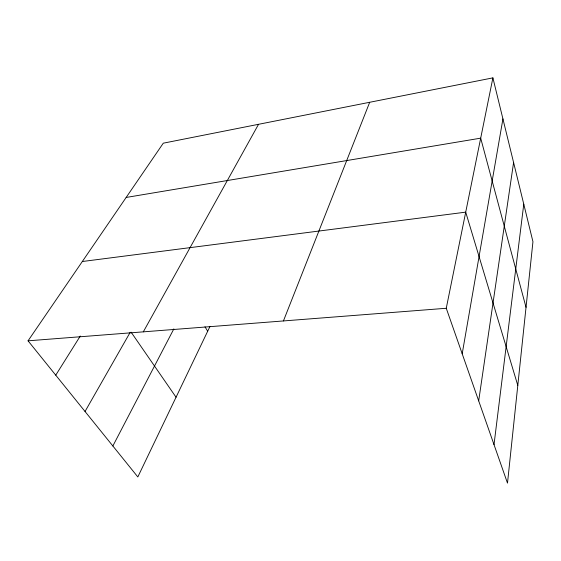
<?xml version="1.0" encoding="UTF-8"?>
<svg xmlns="http://www.w3.org/2000/svg" width="561" height="561" viewBox="0 0 561 561"><rect width="100%" height="100%" fill="white"/><g stroke="black" fill="none" stroke-linecap="round" stroke-linejoin="round"><path stroke-width="0.84" d="M494.01 444.621L523.771 204.155M478.687 400.863L513.588 162.515M462.201 353.781L502.929 118.904M492.895 77.867L532.95 241.707L507.495 483.133L446.261 308.27L492.895 77.867L163.293 143.181L28.05 340.822L137.831 476.948L209.933 326.537M283.431 320.941L369.692 102.284M112.859 445.988L173.861 328.865M143.314 331.853L258.537 124.311M85.041 411.486L130.229 332.259M55.749 375.176L80.279 336.032M126.155 197.458L480.693 138.16L526.029 307.323M82.32 261.517L465.714 212.142L517.796 385.421M28.05 340.822L446.261 308.27M131.155 332.224L176.049 397.223M204.982 326.797L207.682 331.228"/></g></svg>
